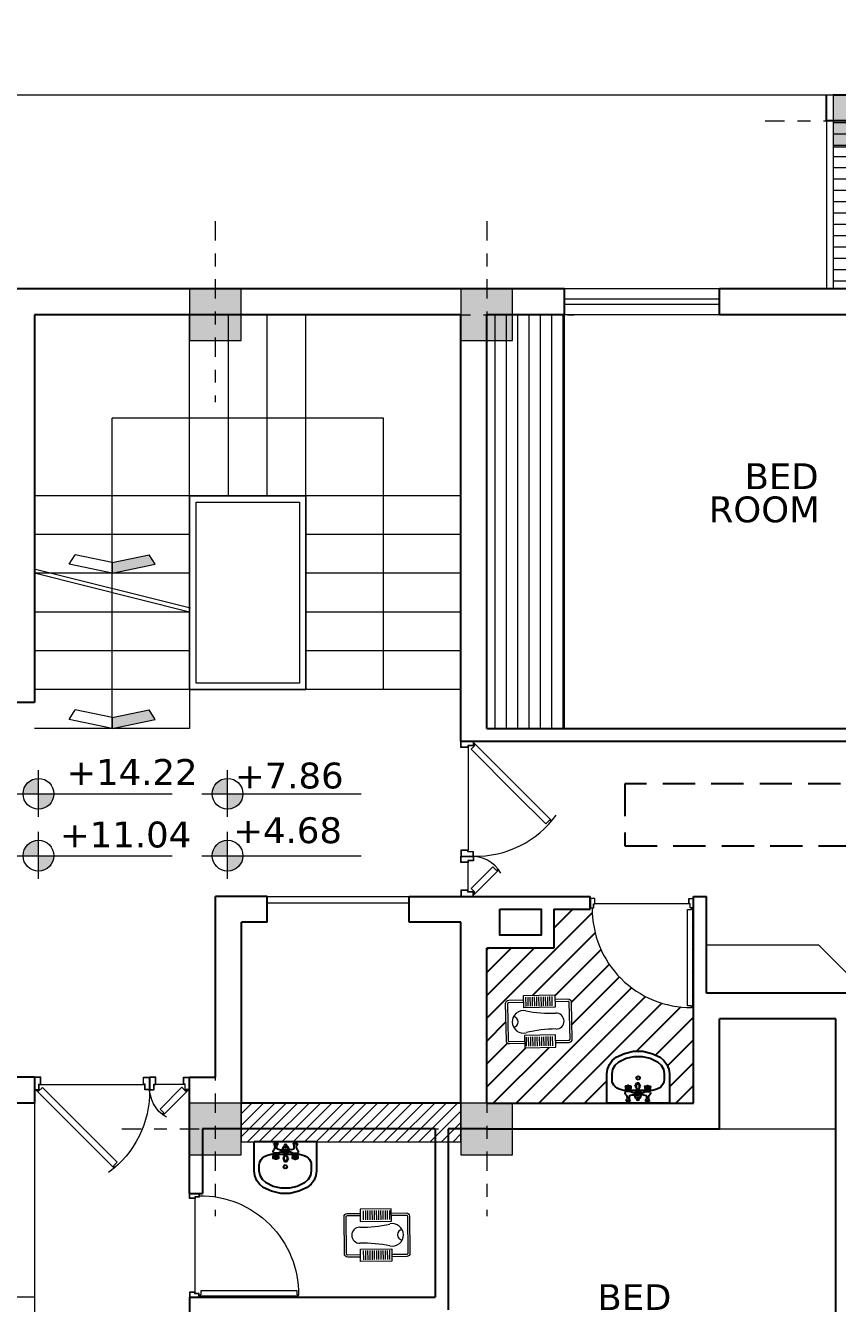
# Model space of a CAD drawing. Header units: inches. Extents: x 70 to 1974, y -315 to 363.
# Drawn here: x 143.96 to 150.24, y -178.18 to -168.29 of the extents above; entities that cross this region are included whole.
import ezdxf

# ---------------------------------------------------------------- set-up
doc = ezdxf.new("R2010")
doc.units = ezdxf.units.IN
doc.header["$MEASUREMENT"] = 0
doc.linetypes.add('DASHDOT', pattern=[1, 0.5, -0.25, 0, -0.25])
doc.linetypes.add('HIDDEN', pattern=[0.375, 0.25, -0.125])
for name, color, linetype, lineweight in [('1', 19, 'Continuous', 5), ('coulmn', 146, 'Continuous', 13), ('FURN', 155, 'Continuous', 13), ('hidden line', 252, 'Continuous', 5), ('LAYER1', 8, 'Continuous', 9), ('wall 2', 156, 'Continuous', 18)]:
    doc.layers.add(name, color=color, linetype=linetype, lineweight=lineweight)
doc.layers.add('AX', color=7, linetype='Continuous', lineweight=18, true_color=0xb7ad8f)
doc.layers.add('moble', color=7, linetype='Continuous', lineweight=5, true_color=0x32414e)
for name, color, linetype in [('fer', 8, 'Continuous'), ('HID', 5, 'HIDDEN'), ('TEXT', 252, 'Continuous')]:
    doc.layers.add(name, color=color, linetype=linetype)
doc.styles.add('STYLE7', font='verdana.ttf')

# ---------------------------------------------------------------- blocks, each defined once
blk = doc.blocks.new('DBLDR120K')
at = {"linetype": 'Continuous'}
for p, q in [((-1.18, -0.096), (-1.1857, -0.1017)), ((-1.169, -0.107), (-1.18, -0.096)), ((-1.1397, -0.0777), (-1.1686, -0.1067)), ((-0.4028, -0.4202), (-0.0603, -0.0777)), ((-0.0603, -0.0777), (-0.0314, -0.1067)), ((-0.031, -0.107), (-0.02, -0.096)), ((-0.02, -0.096), (-0.0143, -0.1017)), ((-1.1857, -0.1017), (-0.9948, -0.2926)), ((-0.0143, -0.1017), (-0.3678, -0.4552)), ((-1.0001, -0.2759), (-0.9708, -0.2466)), ((-0.9891, -0.287), (-1.0001, -0.2759)), ((-0.9948, -0.2926), (-0.9891, -0.287)), ((-0.6393, -0.6567), (-0.4028, -0.4202)), ((-0.3678, -0.4552), (-0.6153, -0.7027)), ((-0.61, -0.686), (-0.6393, -0.6567)), ((-0.621, -0.697), (-0.61, -0.686)), ((-0.6153, -0.7027), (-0.621, -0.697))]:
    blk.add_line(p, q, dxfattribs=at)
for p, q in [((-1.1519, -0.0545), (-0.9381, -0.0545)), ((-1.1397, -0.0777), (-0.9708, -0.2466)), ((-0.0481, -0.0545), (-0.8419, -0.0545))]:
    blk.add_line(p, q)
for points in [[(-1.1519, -0.0545), (-1.1519, 0), (-1.2, 0), (-1.2, -0.096), (-1.1644, -0.096), (-1.1644, -0.0545)], [(-0.9381, -0.0545), (-0.9381, 0), (-0.89, 0), (-0.89, -0.096), (-0.9256, -0.096), (-0.9256, -0.0545)], [(-0.8419, -0.0545), (-0.8419, 0), (-0.89, 0), (-0.89, -0.096), (-0.8544, -0.096), (-0.8544, -0.0545)], [(-0.0481, -0.0545), (-0.0481, 0), (0, 0), (0, -0.096), (-0.0356, -0.096), (-0.0356, -0.0545)], [(-1.1539, -0.0525), (-1.1539, -0.002), (-1.198, -0.002), (-1.198, -0.094), (-1.1664, -0.094), (-1.1664, -0.0525)], [(-0.9361, -0.0525), (-0.9361, -0.002), (-0.892, -0.002), (-0.892, -0.094), (-0.9236, -0.094), (-0.9236, -0.0525)], [(-0.8439, -0.0525), (-0.8439, -0.002), (-0.888, -0.002), (-0.888, -0.094), (-0.8564, -0.094), (-0.8564, -0.0525)], [(-0.0461, -0.0525), (-0.0461, -0.002), (-0.002, -0.002), (-0.002, -0.094), (-0.0336, -0.094), (-0.0336, -0.0525)]]:
    blk.add_lwpolyline(points, close=True, dxfattribs=at)
for centre, radius, start, end in [((-1.6655, -0.1105), 0.7756, 8.04146, 8.19069), ((-0.1145, -0.1105), 0.7756, 171.80931, 171.95854), ((-1.154, -0.0815), 0.2645, 300.4974, 3.14148), ((-0.1145, -0.1105), 0.7756, 178.92853, 233.96606)]:
    blk.add_arc(centre, radius, start, end)
blk = doc.blocks.new('DR100K')
at = {"color": 0}
blk.add_line((-0.046, -0.052), (-0.954, -0.052), dxfattribs=at)
at = {"color": 0, "linetype": 'Continuous'}
for p, q in [((-0.059, -0.573), (-0.059, -0.107)), ((-0.059, -0.107), (-0.02, -0.107)), ((-0.019, -0.107), (-0.019, -0.092)), ((-0.019, -0.092), (-0.011, -0.092)), ((-0.011, -0.092), (-0.011, -0.573)), ((-0.059, -1.039), (-0.059, -0.573)), ((-0.011, -0.573), (-0.011, -1.054)), ((-0.02, -1.039), (-0.059, -1.039)), ((-0.019, -1.054), (-0.019, -1.039)), ((-0.011, -1.054), (-0.019, -1.054))]:
    blk.add_line(p, q, dxfattribs=at)
for points in [[(-0.954, -0.052), (-0.954, 0), (-1, 0), (-1, -0.092), (-0.966, -0.092), (-0.966, -0.052)], [(-0.046, -0.052), (-0.046, 0), (0, 0), (0, -0.092), (-0.034, -0.092), (-0.034, -0.052)], [(-0.956, -0.051), (-0.956, -0.002), (-0.998, -0.002), (-0.998, -0.09), (-0.968, -0.09), (-0.968, -0.051)], [(-0.044, -0.051), (-0.044, -0.002), (-0.002, -0.002), (-0.002, -0.09), (-0.032, -0.09), (-0.032, -0.051)]]:
    blk.add_lwpolyline(points, close=True, dxfattribs=at)
blk.add_arc((-0.029, -0.103), 0.951, 179.3821, 270.6161, dxfattribs=at)
blk = doc.blocks.new('KHALAF')
at = {"layer": 'LAYER1', "linetype": 'Continuous'}
for p, q in [((-0.462, -0.185), (-0.378, -0.185)), ((-0.462, -0.205), (-0.378, -0.205)), ((-0.462, -0.225), (-0.378, -0.225)), ((-0.013, -0.185), (-0.097, -0.185)), ((-0.013, -0.205), (-0.097, -0.205)), ((-0.013, -0.225), (-0.097, -0.225)), ((-0.462, -0.245), (-0.378, -0.245)), ((-0.462, -0.265), (-0.378, -0.265)), ((-0.462, -0.285), (-0.378, -0.285)), ((-0.462, -0.305), (-0.378, -0.305)), ((-0.462, -0.325), (-0.378, -0.325)), ((-0.462, -0.345), (-0.378, -0.345)), ((-0.013, -0.245), (-0.097, -0.245)), ((-0.013, -0.265), (-0.097, -0.265)), ((-0.013, -0.285), (-0.097, -0.285)), ((-0.013, -0.305), (-0.097, -0.305)), ((-0.013, -0.325), (-0.097, -0.325)), ((-0.013, -0.345), (-0.097, -0.345)), ((-0.462, -0.365), (-0.378, -0.365)), ((-0.462, -0.385), (-0.378, -0.385)), ((-0.462, -0.405), (-0.378, -0.405)), ((-0.462, -0.425), (-0.378, -0.425)), ((-0.013, -0.365), (-0.097, -0.365)), ((-0.013, -0.385), (-0.097, -0.385)), ((-0.013, -0.405), (-0.097, -0.405)), ((-0.013, -0.425), (-0.097, -0.425))]:
    blk.add_line(p, q, dxfattribs=at)
for points in [[(-0.438, -0.168), (-0.438, -0.031, -0.414214), (-0.408, -0.001), (-0.068, -0.001, -0.414214), (-0.038, -0.031), (-0.038, -0.168, -0.414214)], [(-0.418, -0.168), (-0.418, -0.031, -0.414214), (-0.408, -0.021), (-0.068, -0.021, -0.414214), (-0.058, -0.031), (-0.058, -0.168, -0.414214)], [(-0.038, -0.453), (-0.038, -0.571, -0.414214), (-0.068, -0.601), (-0.408, -0.601, -0.414214), (-0.438, -0.571), (-0.438, -0.453)], [(-0.058, -0.453), (-0.058, -0.571, -0.414214), (-0.068, -0.581), (-0.408, -0.581, -0.414214), (-0.418, -0.571)], [(-0.418, -0.571), (-0.418, -0.453, -0.414214)]]:
    blk.add_lwpolyline(points, format="xyb", dxfattribs=at)
for points in [[(-0.477, -0.168), (-0.477, -0.453), (-0.364, -0.453), (-0.364, -0.168)], [(0.002, -0.168), (0.002, -0.453), (-0.111, -0.453), (-0.111, -0.168)]]:
    blk.add_lwpolyline(points, close=True, dxfattribs=at)
for centre, radius, start, end in [((-0.238, -0.162), 0.103, 90, 192.2454), ((-0.238, -0.065), 0.0484, 186.9447, 353.0553), ((-0.238, -0.162), 0.103, 347.7546, 90), ((-1.509, -0.438), 1.199, 359.0688, 12.2454), ((1.034, -0.438), 1.199, 167.7546, 180.9312), ((-0.238, -0.459), 0.0733, 179.0688, 270), ((-0.238, -0.459), 0.0733, 270, 0.9312)]:
    blk.add_arc(centre, radius, start, end, dxfattribs=at)
blk = doc.blocks.new('DASTSHO')
at = {"layer": 'fer', "linetype": 'Continuous'}
h = blk.add_hatch(dxfattribs=at)
h.set_pattern_fill('EMPTY_FILL', color=256, scale=1000000.0, style=0)
h.set_pattern_definition([(0, (1000000, 1000000), (0, 1000000), [1e-05, -1000000])])
h.paths.add_polyline_path([(-0.3, 0), (-0.3, -0.28), (-0.297, -0.312), (-0.289, -0.342), (-0.276, -0.371), (-0.259, -0.398), (-0.237, -0.421), (-0.211, -0.44), (-0.145, -0.473), (-0.074, -0.493), (0, -0.5), (0.074, -0.493), (0.145, -0.473), (0.211, -0.44), (0.237, -0.421), (0.259, -0.398), (0.276, -0.371), (0.289, -0.342), (0.297, -0.312), (0.3, -0.28), (0.3, 0)], flags=0)
at = {"layer": 'fer', "linetype": 'ByBlock'}
for p, q in [((-0.3, 0), (-0.3, -0.28)), ((-0.27, 0), (-0.3, 0)), ((0.27, 0), (-0.27, 0)), ((0.3, 0), (0.27, 0)), ((0.3, -0.28), (0.3, 0)), ((-0.136, -0.122), (-0.159, -0.127)), ((-0.112, -0.12), (-0.136, -0.122)), ((-0.014, -0.12), (-0.112, -0.12)), ((0.112, -0.12), (0.008, -0.12)), ((0.136, -0.122), (0.112, -0.12)), ((0.159, -0.127), (0.136, -0.122)), ((-0.248, -0.206), (-0.25, -0.224)), ((-0.25, -0.224), (-0.25, -0.28)), ((-0.242, -0.189), (-0.248, -0.206)), ((-0.232, -0.172), (-0.242, -0.189)), ((-0.218, -0.157), (-0.232, -0.172)), ((-0.201, -0.145), (-0.218, -0.157)), ((-0.181, -0.134), (-0.201, -0.145)), ((-0.159, -0.127), (-0.181, -0.134)), ((0.181, -0.134), (0.159, -0.127)), ((0.201, -0.145), (0.181, -0.134)), ((0.218, -0.157), (0.201, -0.145)), ((0.232, -0.172), (0.218, -0.157)), ((0.242, -0.189), (0.232, -0.172)), ((0.248, -0.206), (0.242, -0.189)), ((0.25, -0.224), (0.248, -0.206)), ((0.25, -0.28), (0.25, -0.224))]:
    blk.add_line(p, q, dxfattribs=at)
at = {"layer": 'fer'}
for p, q in [((-0.124, -0.104), (-0.118, -0.113)), ((-0.123, -0.153), (-0.118, -0.121)), ((-0.12, -0.153), (-0.116, -0.121)), ((-0.115, -0.121), (-0.119, -0.153)), ((-0.118, -0.121), (-0.118, -0.113)), ((-0.074, -0.113), (-0.118, -0.113)), ((-0.118, -0.153), (-0.114, -0.121)), ((-0.074, -0.121), (-0.118, -0.121)), ((-0.116, -0.018), (-0.076, -0.018)), ((-0.116, -0.023), (-0.116, -0.018)), ((-0.116, -0.023), (-0.076, -0.023)), ((-0.116, -0.023), (-0.106, -0.038)), ((-0.113, -0.121), (-0.116, -0.153)), ((-0.115, -0.153), (-0.112, -0.121)), ((-0.114, -0.153), (-0.11, -0.121)), ((-0.108, -0.153), (-0.106, -0.121)), ((-0.106, -0.047), (-0.106, -0.038)), ((-0.106, -0.153), (-0.104, -0.121)), ((-0.102, -0.121), (-0.103, -0.153)), ((-0.098, -0.153), (-0.098, -0.121)), ((-0.096, -0.164), (-0.096, -0.121)), ((-0.094, -0.153), (-0.094, -0.121)), ((-0.09, -0.121), (-0.089, -0.153)), ((-0.087, -0.153), (-0.088, -0.121)), ((-0.076, -0.023), (-0.086, -0.038)), ((-0.086, -0.071), (-0.086, -0.038)), ((-0.084, -0.153), (-0.086, -0.121)), ((-0.079, -0.153), (-0.082, -0.121)), ((-0.077, -0.153), (-0.08, -0.121)), ((-0.079, -0.121), (-0.076, -0.153)), ((-0.074, -0.153), (-0.078, -0.121)), ((-0.077, -0.121), (-0.073, -0.153)), ((-0.076, -0.023), (-0.076, -0.018)), ((-0.072, -0.153), (-0.076, -0.121)), ((-0.073, -0.111), (-0.074, -0.113)), ((-0.074, -0.121), (-0.074, -0.113)), ((-0.069, -0.153), (-0.074, -0.121)), ((-0.061, -0.104), (-0.066, -0.106)), ((-0.057, -0.079), (-0.023, -0.079)), ((-0.04, -0.099), (-0.018, -0.099)), ((-0.014, -0.118), (-0.026, -0.066)), ((-0.016, -0.054), (0.01, -0.054)), ((-0.012, -0.14), (-0.012, -0.083)), ((0.005, -0.14), (0.005, -0.083)), ((0.008, -0.118), (0.02, -0.066)), ((0.034, -0.099), (0.012, -0.099)), ((0.051, -0.079), (0.017, -0.079)), ((0.055, -0.104), (0.06, -0.106)), ((0.063, -0.153), (0.068, -0.121)), ((0.066, -0.153), (0.07, -0.121)), ((0.067, -0.111), (0.068, -0.113)), ((0.071, -0.121), (0.067, -0.153)), ((0.068, -0.113), (0.112, -0.113)), ((0.068, -0.121), (0.068, -0.113)), ((0.068, -0.121), (0.112, -0.121)), ((0.068, -0.153), (0.072, -0.121)), ((0.073, -0.121), (0.069, -0.153)), ((0.07, -0.023), (0.07, -0.018)), ((0.11, -0.018), (0.07, -0.018)), ((0.07, -0.023), (0.08, -0.038)), ((0.11, -0.023), (0.07, -0.023)), ((0.071, -0.153), (0.074, -0.121)), ((0.072, -0.153), (0.075, -0.121)), ((0.077, -0.153), (0.079, -0.121)), ((0.08, -0.071), (0.08, -0.038)), ((0.08, -0.153), (0.082, -0.121)), ((0.084, -0.121), (0.083, -0.153)), ((0.088, -0.153), (0.088, -0.121)), ((0.09, -0.164), (0.09, -0.121)), ((0.092, -0.153), (0.092, -0.121)), ((0.095, -0.121), (0.096, -0.153)), ((0.099, -0.153), (0.098, -0.121)), ((0.11, -0.023), (0.1, -0.038)), ((0.1, -0.047), (0.1, -0.038)), ((0.102, -0.153), (0.1, -0.121)), ((0.107, -0.153), (0.104, -0.121)), ((0.109, -0.153), (0.105, -0.121)), ((0.106, -0.121), (0.11, -0.153)), ((0.112, -0.153), (0.108, -0.121)), ((0.108, -0.121), (0.113, -0.153)), ((0.11, -0.023), (0.11, -0.018)), ((0.114, -0.153), (0.11, -0.121)), ((0.117, -0.104), (0.112, -0.113)), ((0.112, -0.121), (0.112, -0.113)), ((0.116, -0.153), (0.112, -0.121)), ((-0.123, -0.16), (-0.123, -0.153)), ((-0.123, -0.16), (-0.123, -0.153)), ((-0.12, -0.16), (-0.12, -0.153)), ((-0.119, -0.16), (-0.119, -0.153)), ((-0.073, -0.164), (-0.119, -0.164)), ((-0.118, -0.16), (-0.118, -0.153)), ((-0.116, -0.16), (-0.116, -0.153)), ((-0.115, -0.16), (-0.115, -0.153)), ((-0.114, -0.16), (-0.114, -0.153)), ((-0.108, -0.164), (-0.108, -0.153)), ((-0.106, -0.164), (-0.106, -0.153)), ((-0.105, -0.165), (-0.105, -0.164)), ((-0.103, -0.164), (-0.103, -0.153)), ((-0.091, -0.169), (-0.101, -0.169)), ((-0.098, -0.164), (-0.098, -0.153)), ((-0.098, -0.164), (-0.098, -0.153)), ((-0.094, -0.164), (-0.094, -0.153)), ((-0.089, -0.164), (-0.089, -0.153)), ((-0.087, -0.164), (-0.087, -0.153)), ((-0.087, -0.165), (-0.087, -0.164)), ((-0.084, -0.164), (-0.084, -0.153)), ((-0.079, -0.16), (-0.079, -0.153)), ((-0.077, -0.16), (-0.077, -0.153)), ((-0.076, -0.16), (-0.076, -0.153)), ((-0.074, -0.16), (-0.074, -0.153)), ((-0.073, -0.16), (-0.073, -0.153)), ((-0.072, -0.16), (-0.072, -0.153)), ((-0.069, -0.16), (-0.069, -0.153)), ((-0.069, -0.16), (-0.069, -0.153)), ((-0.028, -0.16), (-0.013, -0.196)), ((-0.013, -0.196), (0.007, -0.196)), ((0.022, -0.16), (0.007, -0.196)), ((0.063, -0.16), (0.063, -0.153)), ((0.063, -0.16), (0.063, -0.153)), ((0.066, -0.16), (0.066, -0.153)), ((0.067, -0.16), (0.067, -0.153)), ((0.067, -0.164), (0.113, -0.164)), ((0.068, -0.16), (0.068, -0.153)), ((0.069, -0.16), (0.069, -0.153)), ((0.071, -0.16), (0.071, -0.153)), ((0.072, -0.16), (0.072, -0.153)), ((0.077, -0.164), (0.077, -0.153)), ((0.08, -0.164), (0.08, -0.153)), ((0.081, -0.165), (0.081, -0.164)), ((0.083, -0.164), (0.083, -0.153)), ((0.085, -0.169), (0.095, -0.169)), ((0.088, -0.164), (0.088, -0.153)), ((0.092, -0.164), (0.092, -0.153)), ((0.092, -0.164), (0.092, -0.153)), ((0.096, -0.164), (0.096, -0.153)), ((0.099, -0.164), (0.099, -0.153)), ((0.099, -0.165), (0.099, -0.164)), ((0.102, -0.164), (0.102, -0.153)), ((0.107, -0.16), (0.107, -0.153)), ((0.109, -0.16), (0.109, -0.153)), ((0.11, -0.16), (0.11, -0.153)), ((0.112, -0.16), (0.112, -0.153)), ((0.113, -0.16), (0.113, -0.153)), ((0.114, -0.16), (0.114, -0.153)), ((0.116, -0.16), (0.116, -0.153)), ((0.117, -0.16), (0.117, -0.153))]:
    blk.add_line(p, q, dxfattribs=at)
at = {"layer": 'fer', "linetype": 'ByBlock'}
blk.add_lwpolyline([(0, -0.224), (-0.012, -0.229), (-0.018, -0.241), (-0.012, -0.254), (0, -0.259), (0.012, -0.254), (0.018, -0.241), (0.012, -0.229)], close=True, dxfattribs=at)
blk.add_lwpolyline([(0, -0.224), (-0.012, -0.229), (-0.018, -0.241), (-0.012, -0.254), (0, -0.259), (0.012, -0.254), (0.018, -0.241), (0.012, -0.229)], close=True, dxfattribs=at)
for points in [[(-0.3, -0.28), (-0.294, -0.327), (-0.276, -0.371), (-0.248, -0.41), (-0.211, -0.44)], [(-0.25, -0.28), (-0.242, -0.326), (-0.22, -0.366), (-0.185, -0.397)], [(0.185, -0.397), (0.22, -0.366), (0.242, -0.326), (0.25, -0.28)], [(0.211, -0.44), (0.248, -0.41), (0.276, -0.371), (0.294, -0.327), (0.3, -0.28)], [(-0.211, -0.44), (-0.131, -0.478), (-0.044, -0.498), (0.044, -0.498), (0.131, -0.478), (0.211, -0.44)], [(-0.185, -0.397), (-0.115, -0.431), (-0.039, -0.448), (0.039, -0.448), (0.115, -0.431), (0.185, -0.397)]]:
    blk.add_lwpolyline(points, dxfattribs=at)
at = {"layer": 'fer'}
for centre, radius in [((-0.003, -0.041), 0.0131), ((-0.003, -0.083), 0.00838), ((-0.003, -0.041), 0.00814), ((-0.003, -0.083), 0.00638)]:
    blk.add_circle(centre, radius, dxfattribs=at)
for centre, radius, start, end in [((-0.096, -0.097), 0.0282, 140.0876, 192.9962), ((-0.156, -0.047), 0.05, 320.0876, 0), ((-0.096, -0.097), 0.0282, 60.122, 69.2491), ((-0.057, -0.029), 0.05, 240.122, 270), ((-0.04, -0.149), 0.05, 90, 130.3983), ((-0.003, -0.068), 0.0279, 117.5903, 204.3145), ((-0.003, -0.091), 0.0279, 196.9433, 246.1873), ((-0.068, -0.123), 0.0542, 317.6979, 11.2911), ((-0.016, -0.064), 0.01, 90, 186.4645), ((0.062, -0.123), 0.0542, 168.7089, 222.3021), ((-0.003, -0.091), 0.0279, 293.8127, 343.0567), ((-0.003, -0.068), 0.0279, 335.6855, 62.4097), ((0.01, -0.064), 0.01, 353.5355, 90), ((0.034, -0.149), 0.05, 49.6017, 90), ((0.051, -0.029), 0.05, 270, 299.878), ((0.09, -0.097), 0.0282, 110.7509, 119.878), ((0.15, -0.047), 0.05, 180, 219.9124), ((0.09, -0.097), 0.0282, 347.0038, 39.9124), ((-0.119, -0.16), 0.004, 180, 270), ((-0.119, -0.16), 0.004, 180, 270), ((-0.116, -0.16), 0.004, 180, 270), ((-0.115, -0.16), 0.004, 180, 270), ((-0.114, -0.16), 0.004, 180, 270), ((-0.112, -0.16), 0.004, 180, 270), ((-0.111, -0.16), 0.004, 180, 270), ((-0.11, -0.16), 0.004, 180, 270), ((-0.101, -0.165), 0.004, 180, 270), ((-0.091, -0.165), 0.004, 270, 0), ((-0.083, -0.16), 0.004, 270, 0), ((-0.081, -0.16), 0.004, 270, 0), ((-0.08, -0.16), 0.004, 270, 0), ((-0.078, -0.16), 0.004, 270, 0), ((-0.077, -0.16), 0.004, 270, 0), ((-0.076, -0.16), 0.004, 270, 0), ((-0.073, -0.16), 0.004, 270, 0), ((-0.073, -0.16), 0.004, 270, 0), ((0.025, -0.161), 0.0425, 149.7923, 221.2189), ((-0.003, -0.186), 0.005, 221.2189, 318.7811), ((-0.031, -0.161), 0.0425, 318.7811, 30.2077), ((0.067, -0.16), 0.004, 180, 270), ((0.067, -0.16), 0.004, 180, 270), ((0.07, -0.16), 0.004, 180, 270), ((0.071, -0.16), 0.004, 180, 270), ((0.072, -0.16), 0.004, 180, 270), ((0.073, -0.16), 0.004, 180, 270), ((0.075, -0.16), 0.004, 180, 270), ((0.076, -0.16), 0.004, 180, 270), ((0.085, -0.165), 0.004, 180, 270), ((0.095, -0.165), 0.004, 270, 0), ((0.103, -0.16), 0.004, 270, 0), ((0.105, -0.16), 0.004, 270, 0), ((0.106, -0.16), 0.004, 270, 0), ((0.108, -0.16), 0.004, 270, 0), ((0.109, -0.16), 0.004, 270, 0), ((0.11, -0.16), 0.004, 270, 0), ((0.112, -0.16), 0.004, 270, 0), ((0.113, -0.16), 0.004, 270, 0)]:
    blk.add_arc(centre, radius, start, end, dxfattribs=at)
blk = doc.blocks.new('k1')
at = {"true_color": 0x636466}
h = blk.add_hatch(color=251, dxfattribs=at)
h.dxf.hatch_style = 1
h.paths.add_polyline_path([(-461.0846, -161.5584), (-462.6065, -161.5584), (-462.6065, -162.181), (-462.6065, -162.181), (-462.6065, -162.3188), (-462.4682, -162.3188), (-462.4682, -161.6968), (-461.2229, -161.6968), (-461.2229, -162.942), (-461.0846, -162.942), (-461.0846, -162.8037)])
h.paths.add_polyline_path([(-460.3927, -161.6968), (-459.1475, -161.6968), (-459.1475, -162.942), (-457.907, -162.942), (-457.907, -162.8037), (-459.0091, -162.8037), (-459.0091, -161.5584), (-460.5311, -161.5584), (-460.5311, -162.181), (-461.0846, -162.181), (-461.0846, -162.3194), (-460.3927, -162.3194)])
h.paths.add_polyline_path([(-459.7009, -162.3194), (-459.1475, -162.3194), (-459.1475, -162.181), (-459.8393, -162.181), (-459.8393, -162.8037), (-461.0846, -162.8037), (-461.0846, -162.942), (-459.7009, -162.942)], flags=17)
h.paths.add_polyline_path([(-458.3173, -161.6968), (-457.072, -161.6968), (-457.0735, -162.2633), (-457.0043, -162.2633), (-456.9351, -162.2631), (-456.9337, -161.5584), (-458.4557, -161.5584), (-458.4557, -162.181), (-459.0091, -162.181), (-459.0091, -162.3194), (-458.3173, -162.3194)])
h.paths.add_polyline_path([(-457.434, -165.0145), (-453.6596, -165.0145), (-453.6596, -164.5635), (-457.434, -164.5635)], flags=9)
h.paths.add_polyline_path([(-466.4646, -178.781), (-469.7624, -178.781), (-469.7624, -178.172), (-466.4646, -178.172)], flags=9)
h.paths.add_polyline_path([(-465.7865, -177.1188), (-468.3426, -177.1188), (-468.3426, -176.3458), (-465.7865, -176.3458)], flags=9)
h.paths.add_polyline_path([(-466.6372, -172.2588), (-468.4262, -172.2588), (-468.4262, -171.5854), (-466.6372, -171.5854)], flags=9)
h.paths.add_polyline_path([(-467.4058, -174.7927), (-469.1563, -174.7927), (-469.1563, -174.3652), (-467.4058, -174.3652)], flags=9)
h.paths.add_polyline_path([(-466.5791, -173.4899), (-469.3301, -173.4899), (-469.3301, -173.0249), (-466.5791, -173.0249)], flags=9)
h.paths.add_polyline_path([(-469.0047, -195.6182), (-468.5367, -195.6499), (-468.4415, -195.1099), (-468.9095, -195.0782)], flags=9)
h.paths.add_polyline_path([(-465.4248, -183.2086), (-468.8542, -183.2375), (-468.859, -182.6675), (-465.4296, -182.6386)], flags=9)
h.paths.add_polyline_path([(-469.3327, -170.5279), (-465.1389, -170.5279), (-465.1389, -170.0268), (-469.3327, -170.0268)], flags=9)
h.paths.add_polyline_path([(-469.4484, -194.8322), (-468.9804, -194.864), (-468.8852, -194.324), (-469.3532, -194.2922)], flags=9)
h.paths.add_polyline_path([(-467.2761, -194.8572), (-468.7185, -194.8693), (-468.7236, -194.2619), (-467.2812, -194.2497)], flags=9)
h.paths.add_polyline_path([(-464.4483, -194.8452), (-465.6532, -194.8554), (-465.658, -194.2854), (-464.4531, -194.2752)], flags=9)
h.paths.add_polyline_path([(-466.8236, -194.8161), (-465.8001, -194.8479), (-465.7049, -194.3079), (-466.7283, -194.2761)], flags=9)
h.paths.add_polyline_path([(-468.6542, -184.4538), (-467.9788, -184.4761), (-467.9121, -184.093), (-468.5875, -184.0708)], flags=9)
h.paths.add_polyline_path([(-468.0005, -184.2226), (-467.9115, -184.2308), (-467.8869, -184.09), (-467.976, -184.0818)], flags=9)
h.paths.add_polyline_path([(-469.3709, -184.1154), (-469.3068, -184.1217), (-469.2877, -184.0123), (-469.3518, -184.0059)], flags=9)
h.paths.add_polyline_path([(-469.4589, -184.4456), (-469.3558, -184.4539), (-469.3307, -184.3103), (-469.4338, -184.3019)], flags=9)
h.paths.add_polyline_path([(-469.5642, -184.3939), (-468.6423, -184.4137), (-468.583, -184.0728), (-469.5048, -184.053)], flags=9)
h.paths.add_polyline_path([(-468.6139, -183.8392), (-467.9386, -183.8615), (-467.8718, -183.4785), (-468.5472, -183.4562)], flags=9)
h.paths.add_polyline_path([(-467.9602, -183.5893), (-467.8711, -183.5975), (-467.8466, -183.4567), (-467.9356, -183.4486)], flags=9)
h.paths.add_polyline_path([(-469.3753, -183.5029), (-469.3112, -183.5093), (-469.2922, -183.3999), (-469.3563, -183.3935)], flags=9)
h.paths.add_polyline_path([(-469.4633, -183.8331), (-469.3602, -183.8415), (-469.3352, -183.6978), (-469.4383, -183.6895)], flags=9)
h.paths.add_polyline_path([(-469.5687, -183.7814), (-468.6468, -183.8012), (-468.5875, -183.4604), (-469.5093, -183.4406)], flags=9)
h.paths.add_polyline_path([(-464.47, -193.0711), (-466.41, -193.0875), (-466.415, -192.4875), (-464.4751, -192.4711)], flags=9)
h.paths.add_polyline_path([(-464.4471, -179.8895), (-467.4444, -179.9148), (-467.4494, -179.3223), (-464.4521, -179.297)], flags=9)
h.paths.add_polyline_path([(-464.457, -175.972), (-466.6844, -175.9908), (-466.6894, -175.3983), (-464.462, -175.3795)], flags=9)
h.paths.add_polyline_path([(-464.4659, -178.7758), (-466.5484, -178.7933), (-466.5535, -178.1859), (-464.4711, -178.1683)], flags=9)
h.paths.add_polyline_path([(-464.4666, -174.8525), (-466.289, -174.8679), (-466.294, -174.2754), (-464.4716, -174.26)], flags=9)
h.paths.add_polyline_path([(-464.4687, -173.5351), (-466.4711, -173.552), (-466.476, -172.9745), (-464.4735, -172.9576)], flags=9)
h.paths.add_polyline_path([(-464.498, -172.0947), (-465.5354, -172.1034), (-465.539, -171.6759), (-464.5016, -171.6672)], flags=9)
h.paths.add_polyline_path([(-464.487, -190.9788), (-466.5209, -190.9788), (-466.5209, -190.4838), (-464.487, -190.4838)], flags=9)
h.paths.add_polyline_path([(-464.361, -186.5578), (-469.8351, -186.604), (-469.84, -186.0269), (-464.3658, -185.9807)], flags=9)
h.paths.add_polyline_path([(-464.4788, -192.0283), (-465.4211, -192.0283), (-465.4211, -191.4476), (-464.4788, -191.4476)], flags=9)
h.paths.add_polyline_path([(-464.4729, -195.6192), (-466.4129, -195.6356), (-466.4173, -195.1106), (-464.4774, -195.0942)], flags=9)
h.paths.add_polyline_path([(-467.7853, -195.7628), (-468.3703, -195.7628), (-468.3703, -194.9678), (-467.7853, -194.9678)], flags=9)
h.paths.add_polyline_path([(-466.5666, -185.6325), (-467.5813, -185.6325), (-467.5813, -185.1645), (-466.5666, -185.1645)], flags=9)
h.paths.add_polyline_path([(-464.4327, -185.5774), (-466.2107, -185.5924), (-466.2141, -185.194), (-464.436, -185.179)], flags=9)
h.paths.add_polyline_path([(-465.6546, -185.0812), (-469.0091, -185.0812), (-469.0091, -184.6089), (-465.6546, -184.6089)], flags=9)
h.paths.add_polyline_path([(-466.2428, -184.4307), (-467.9102, -184.4448), (-467.9133, -184.0854), (-466.2458, -184.0713)], flags=9)
h.paths.add_polyline_path([(-466.2566, -183.7842), (-467.5346, -183.795), (-467.538, -183.3956), (-466.2599, -183.3848)], flags=9)
h.paths.add_polyline_path([(-465.0273, -184.3294), (-465.4483, -184.3329), (-465.4513, -183.9785), (-465.0303, -183.9749)], flags=9)
h.paths.add_polyline_path([(-464.3973, -183.8968), (-466.0498, -183.9107), (-466.0528, -183.5562), (-464.4003, -183.5423)], flags=9)
h.paths.add_polyline_path([(-464.455, -185.0631), (-465.6467, -185.0732), (-465.6499, -184.6851), (-464.4582, -184.6751)], flags=9)
h.paths.add_polyline_path([(-469.6945, -185.0329), (-469.0256, -185.0536), (-468.9633, -184.7007), (-469.6323, -184.6799)], flags=9)
h.paths.add_polyline_path([(-454.5593, -188.4483), (-454.6086, -188.4483), (-454.6086, -188.3003), (-454.5593, -188.3003)], flags=9)
h.paths.add_polyline_path([(-453.4972, -188.5378), (-454.5503, -188.5378), (-454.5503, -188.1414), (-453.4972, -188.1414)], flags=9)
h.paths.add_polyline_path([(-454.1227, -187.4118), (-454.172, -187.4118), (-454.172, -187.2638), (-454.1227, -187.2638)], flags=9)
h.paths.add_polyline_path([(-453.4705, -187.5187), (-454.1053, -187.5187), (-454.1053, -187.0937), (-453.4705, -187.0937)], flags=9)
h.paths.add_polyline_path([(-453.9631, -180.2095), (-454.0124, -180.2095), (-454.0124, -180.0615), (-453.9631, -180.0615)], flags=9)
h.paths.add_polyline_path([(-453.745, -181.0596), (-453.7944, -181.0596), (-453.7944, -180.9116), (-453.745, -180.9116)], flags=9)
h.paths.add_polyline_path([(-453.8343, -182.0033), (-453.8837, -182.0033), (-453.8837, -181.8553), (-453.8343, -181.8553)], flags=9)
h.paths.add_polyline_path([(-454.2191, -183.8516), (-454.2685, -183.8516), (-454.2685, -183.7036), (-454.2191, -183.7036)], flags=9)
h.paths.add_polyline_path([(-454.3381, -184.7282), (-454.3874, -184.7282), (-454.3874, -184.5803), (-454.3381, -184.5803)], flags=9)
h.paths.add_polyline_path([(-453.4934, -186.5421), (-454.1745, -186.5421), (-454.1745, -186.1171), (-453.4934, -186.1171)], flags=9)
h.paths.add_polyline_path([(-452.9888, -187.4826), (-453.5455, -187.4826), (-453.5455, -187.1401), (-452.9888, -187.1401)], flags=9)
h.paths.add_polyline_path([(-452.9888, -186.4979), (-453.5455, -186.4979), (-453.5455, -186.1555), (-452.9888, -186.1555)], flags=9)
h.paths.add_polyline_path([(-452.9803, -184.8325), (-454.3481, -184.8325), (-454.3481, -184.3829), (-452.9803, -184.3829)], flags=9)
h.paths.add_polyline_path([(-452.9468, -184.0507), (-454.226, -184.0507), (-454.226, -183.5072), (-452.9468, -183.5072)], flags=9)
h.paths.add_polyline_path([(-453.1169, -182.1053), (-453.8089, -182.1053), (-453.8089, -181.6802), (-453.1169, -181.6802)], flags=9)
h.paths.add_polyline_path([(-453.136, -181.1745), (-453.7422, -181.1745), (-453.7422, -180.729), (-453.136, -180.729)], flags=9)
h.paths.add_polyline_path([(-453.001, -180.3219), (-453.9383, -180.3219), (-453.9383, -179.8723), (-453.001, -179.8723)], flags=9)
h.paths.add_polyline_path([(-452.9331, -173.2627), (-456.203, -173.3197), (-456.2193, -172.3875), (-452.9494, -172.3304)], flags=9)
h.paths.add_polyline_path([(-452.992, -185.4166), (-454.0463, -185.4166), (-454.0463, -185.1486), (-452.992, -185.1486)], flags=9)
h.paths.add_polyline_path([(-452.9712, -185.9599), (-453.9002, -185.9599), (-453.9002, -185.69), (-452.9712, -185.69)], flags=9)
h.paths.add_polyline_path([(-452.9423, -190.734), (-453.6863, -190.734), (-453.6863, -190.4296), (-452.9423, -190.4296)], flags=9)
h.paths.add_polyline_path([(-452.9888, -188.5324), (-453.5455, -188.5324), (-453.5455, -188.1899), (-452.9888, -188.1899)], flags=9)
h.paths.add_polyline_path([(-454.1582, -186.4325), (-454.2075, -186.4325), (-454.2075, -186.2845), (-454.1582, -186.2845)], flags=9)
h.paths.add_polyline_path([(-454.4433, -190.8044), (-455.4942, -190.8044), (-455.4942, -190.3918), (-454.4433, -190.3918)], flags=9)
h.paths.add_polyline_path([(-452.955, -190.1558), (-453.7048, -190.1558), (-453.7048, -189.8345), (-452.955, -189.8345)], flags=9)
h.paths.add_polyline_path([(-455.3858, -190.1388), (-454.5791, -190.1388), (-454.5791, -189.8611), (-455.3858, -189.8611)], flags=9)
h.paths.add_polyline_path([(-453.0879, -175.6578), (-455.011, -175.6578), (-455.011, -175.326), (-453.0879, -175.326)], flags=9)
h = blk.add_hatch(color=251, dxfattribs=at)
h.dxf.hatch_style = 1
h.paths.add_polyline_path([(-454.8273, -165.5709), (-455.4496, -165.5709), (-455.4496, -165.7093), (-454.827, -165.7093)])
h.paths.add_polyline_path([(-454.6889, -165.5709), (-454.8273, -165.5709), (-454.827, -165.7093), (-454.6886, -165.7093)])
h.paths.add_polyline_path([(-454.066, -165.5709), (-454.6889, -165.5709), (-454.6886, -165.7093), (-454.2044, -165.7093), (-454.2044, -166.9545), (-454.827, -166.9545), (-454.827, -167.6464), (-454.6886, -167.6464), (-454.6886, -167.0929), (-454.066, -167.0929)])
h.paths.add_polyline_path([(-454.6886, -165.7093), (-454.827, -165.7093), (-454.827, -166.2627), (-455.4496, -166.2627), (-455.4496, -167.7847), (-454.2044, -167.7847), (-454.2044, -169.03), (-454.827, -169.03), (-454.827, -169.7218), (-454.6886, -169.7218), (-454.6886, -169.1683), (-454.066, -169.1683), (-454.066, -167.6464), (-455.3113, -167.6464), (-455.3113, -166.4011), (-454.6886, -166.4011)])
h.paths.add_polyline_path([(-454.6886, -167.7847), (-454.827, -167.7847), (-454.827, -168.3382), (-455.4496, -168.3382), (-455.4496, -169.7218), (-455.3113, -169.7218), (-455.3113, -168.4765), (-454.6886, -168.4765)], flags=17)
h.paths.add_polyline_path([(-454.066, -169.7218), (-455.4496, -169.7218), (-455.4496, -169.8602), (-454.2044, -169.8602), (-454.2044, -171.1054), (-454.827, -171.1054), (-454.827, -171.7972), (-454.6886, -171.7972), (-454.6886, -171.2438), (-454.066, -171.2438)])
h.paths.add_polyline_path([(-458.6892, -165.0145), (-454.9148, -165.0145), (-454.9148, -164.5635), (-458.6892, -164.5635)], flags=9)
h.paths.add_polyline_path([(-467.6094, -178.781), (-470.9072, -178.781), (-470.9072, -178.172), (-467.6094, -178.172)], flags=9)
h.paths.add_polyline_path([(-466.9314, -177.1188), (-469.4875, -177.1188), (-469.4875, -176.3458), (-466.9314, -176.3458)], flags=9)
h.paths.add_polyline_path([(-467.782, -172.2588), (-469.571, -172.2588), (-469.571, -171.5854), (-467.782, -171.5854)], flags=9)
h.paths.add_polyline_path([(-468.5506, -174.7927), (-470.3011, -174.7927), (-470.3011, -174.3652), (-468.5506, -174.3652)], flags=9)
h.paths.add_polyline_path([(-467.724, -173.4899), (-470.475, -173.4899), (-470.475, -173.0249), (-467.724, -173.0249)], flags=9)
h.paths.add_polyline_path([(-470.1495, -195.6182), (-469.6815, -195.6499), (-469.5863, -195.1099), (-470.0543, -195.0782)], flags=9)
h.paths.add_polyline_path([(-466.5696, -183.2086), (-469.999, -183.2375), (-470.0038, -182.6675), (-466.5744, -182.6386)], flags=9)
h.paths.add_polyline_path([(-470.4775, -170.5279), (-466.2838, -170.5279), (-466.2838, -170.0268), (-470.4775, -170.0268)], flags=9)
h.paths.add_polyline_path([(-470.5932, -194.8322), (-470.1252, -194.864), (-470.03, -194.324), (-470.498, -194.2922)], flags=9)
h.paths.add_polyline_path([(-468.4209, -194.8572), (-469.8633, -194.8693), (-469.8685, -194.2619), (-468.426, -194.2497)], flags=9)
h.paths.add_polyline_path([(-465.5931, -194.8452), (-466.798, -194.8554), (-466.8029, -194.2854), (-465.5979, -194.2752)], flags=9)
h.paths.add_polyline_path([(-467.9684, -194.8161), (-466.945, -194.8479), (-466.8497, -194.3079), (-467.8732, -194.2761)], flags=9)
h.paths.add_polyline_path([(-469.799, -184.4538), (-469.1236, -184.4761), (-469.0569, -184.093), (-469.7323, -184.0708)], flags=9)
h.paths.add_polyline_path([(-469.1453, -184.2226), (-469.0563, -184.2308), (-469.0318, -184.09), (-469.1208, -184.0818)], flags=9)
h.paths.add_polyline_path([(-470.5157, -184.1154), (-470.4516, -184.1217), (-470.4325, -184.0123), (-470.4966, -184.0059)], flags=9)
h.paths.add_polyline_path([(-470.6037, -184.4456), (-470.5006, -184.4539), (-470.4756, -184.3103), (-470.5787, -184.3019)], flags=9)
h.paths.add_polyline_path([(-470.709, -184.3939), (-469.7872, -184.4137), (-469.7278, -184.0728), (-470.6497, -184.053)], flags=9)
h.paths.add_polyline_path([(-469.7588, -183.8392), (-469.0834, -183.8615), (-469.0167, -183.4785), (-469.6921, -183.4562)], flags=9)
h.paths.add_polyline_path([(-469.105, -183.5893), (-469.016, -183.5975), (-468.9914, -183.4567), (-469.0805, -183.4486)], flags=9)
h.paths.add_polyline_path([(-470.5202, -183.5029), (-470.4561, -183.5093), (-470.437, -183.3999), (-470.5011, -183.3935)], flags=9)
h.paths.add_polyline_path([(-470.6082, -183.8331), (-470.5051, -183.8415), (-470.48, -183.6978), (-470.5831, -183.6895)], flags=9)
h.paths.add_polyline_path([(-470.7135, -183.7814), (-469.7916, -183.8012), (-469.7323, -183.4604), (-470.6541, -183.4406)], flags=9)
h.paths.add_polyline_path([(-465.6149, -193.0711), (-467.5548, -193.0875), (-467.5599, -192.4875), (-465.6199, -192.4711)], flags=9)
h.paths.add_polyline_path([(-465.5919, -179.8895), (-468.5893, -179.9148), (-468.5943, -179.3223), (-465.5969, -179.297)], flags=9)
h.paths.add_polyline_path([(-465.6018, -175.972), (-467.8293, -175.9908), (-467.8343, -175.3983), (-465.6068, -175.3795)], flags=9)
h.paths.add_polyline_path([(-465.6108, -178.7758), (-467.6932, -178.7933), (-467.6983, -178.1859), (-465.6159, -178.1683)], flags=9)
h.paths.add_polyline_path([(-465.6114, -174.8525), (-467.4339, -174.8679), (-467.4389, -174.2754), (-465.6164, -174.26)], flags=9)
h.paths.add_polyline_path([(-465.6135, -173.5351), (-467.6159, -173.552), (-467.6208, -172.9745), (-465.6184, -172.9576)], flags=9)
h.paths.add_polyline_path([(-465.6428, -172.0947), (-466.6803, -172.1034), (-466.6839, -171.6759), (-465.6464, -171.6672)], flags=9)
h.paths.add_polyline_path([(-465.6319, -190.9788), (-467.6657, -190.9788), (-467.6657, -190.4838), (-465.6319, -190.4838)], flags=9)
h.paths.add_polyline_path([(-465.5058, -186.5578), (-470.98, -186.604), (-470.9848, -186.0269), (-465.5107, -185.9807)], flags=9)
h.paths.add_polyline_path([(-465.6236, -192.0283), (-466.566, -192.0283), (-466.566, -191.4476), (-465.6236, -191.4476)], flags=9)
h.paths.add_polyline_path([(-465.6178, -195.6192), (-467.5577, -195.6356), (-467.5621, -195.1106), (-465.6222, -195.0942)], flags=9)
h.paths.add_polyline_path([(-468.9301, -195.7628), (-469.5151, -195.7628), (-469.5151, -194.9678), (-468.9301, -194.9678)], flags=9)
h.paths.add_polyline_path([(-467.7114, -185.6325), (-468.7261, -185.6325), (-468.7261, -185.1645), (-467.7114, -185.1645)], flags=9)
h.paths.add_polyline_path([(-465.5775, -185.5774), (-467.3556, -185.5924), (-467.3589, -185.194), (-465.5809, -185.179)], flags=9)
h.paths.add_polyline_path([(-466.7994, -185.0812), (-470.154, -185.0812), (-470.154, -184.6089), (-466.7994, -184.6089)], flags=9)
h.paths.add_polyline_path([(-467.3876, -184.4307), (-469.0551, -184.4448), (-469.0581, -184.0854), (-467.3907, -184.0713)], flags=9)
h.paths.add_polyline_path([(-467.4014, -183.7842), (-468.6794, -183.795), (-468.6828, -183.3956), (-467.4048, -183.3848)], flags=9)
h.paths.add_polyline_path([(-466.1721, -184.3294), (-466.5931, -184.3329), (-466.5961, -183.9785), (-466.1751, -183.9749)], flags=9)
h.paths.add_polyline_path([(-465.5422, -183.8968), (-467.1946, -183.9107), (-467.1976, -183.5562), (-465.5452, -183.5423)], flags=9)
h.paths.add_polyline_path([(-465.5998, -185.0631), (-466.7915, -185.0732), (-466.7948, -184.6851), (-465.603, -184.6751)], flags=9)
h.paths.add_polyline_path([(-470.8394, -185.0329), (-470.1704, -185.0536), (-470.1082, -184.7007), (-470.7771, -184.6799)], flags=9)
h.paths.add_polyline_path([(-455.7041, -188.4483), (-455.7534, -188.4483), (-455.7534, -188.3003), (-455.7041, -188.3003)], flags=9)
h.paths.add_polyline_path([(-454.6421, -188.5378), (-455.6951, -188.5378), (-455.6951, -188.1414), (-454.6421, -188.1414)], flags=9)
h.paths.add_polyline_path([(-455.2675, -187.4118), (-455.3168, -187.4118), (-455.3168, -187.2638), (-455.2675, -187.2638)], flags=9)
h.paths.add_polyline_path([(-454.6153, -187.5187), (-455.2501, -187.5187), (-455.2501, -187.0937), (-454.6153, -187.0937)], flags=9)
h.paths.add_polyline_path([(-455.1079, -180.2095), (-455.1572, -180.2095), (-455.1572, -180.0615), (-455.1079, -180.0615)], flags=9)
h.paths.add_polyline_path([(-454.8899, -181.0596), (-454.9392, -181.0596), (-454.9392, -180.9116), (-454.8899, -180.9116)], flags=9)
h.paths.add_polyline_path([(-454.9792, -182.0033), (-455.0285, -182.0033), (-455.0285, -181.8553), (-454.9792, -181.8553)], flags=9)
h.paths.add_polyline_path([(-455.364, -183.8516), (-455.4133, -183.8516), (-455.4133, -183.7036), (-455.364, -183.7036)], flags=9)
h.paths.add_polyline_path([(-455.4829, -184.7282), (-455.5322, -184.7282), (-455.5322, -184.5803), (-455.4829, -184.5803)], flags=9)
h.paths.add_polyline_path([(-454.6382, -186.5421), (-455.3193, -186.5421), (-455.3193, -186.1171), (-454.6382, -186.1171)], flags=9)
h.paths.add_polyline_path([(-454.1336, -187.4826), (-454.6903, -187.4826), (-454.6903, -187.1401), (-454.1336, -187.1401)], flags=9)
h.paths.add_polyline_path([(-454.1336, -186.4979), (-454.6903, -186.4979), (-454.6903, -186.1555), (-454.1336, -186.1555)], flags=9)
h.paths.add_polyline_path([(-454.1252, -184.8325), (-455.4929, -184.8325), (-455.4929, -184.3829), (-454.1252, -184.3829)], flags=9)
h.paths.add_polyline_path([(-454.0916, -184.0507), (-455.3708, -184.0507), (-455.3708, -183.5072), (-454.0916, -183.5072)], flags=9)
h.paths.add_polyline_path([(-454.2617, -182.1053), (-454.9537, -182.1053), (-454.9537, -181.6802), (-454.2617, -181.6802)], flags=9)
h.paths.add_polyline_path([(-454.2808, -181.1745), (-454.8871, -181.1745), (-454.8871, -180.729), (-454.2808, -180.729)], flags=9)
h.paths.add_polyline_path([(-454.1459, -180.3219), (-455.0831, -180.3219), (-455.0831, -179.8723), (-454.1459, -179.8723)], flags=9)
h.paths.add_polyline_path([(-454.0779, -173.2627), (-457.3478, -173.3197), (-457.3641, -172.3875), (-454.0942, -172.3304)], flags=9)
h.paths.add_polyline_path([(-454.1368, -185.4166), (-455.1911, -185.4166), (-455.1911, -185.1486), (-454.1368, -185.1486)], flags=9)
h.paths.add_polyline_path([(-454.116, -185.9599), (-455.045, -185.9599), (-455.045, -185.69), (-454.116, -185.69)], flags=9)
h.paths.add_polyline_path([(-454.0871, -190.734), (-454.8312, -190.734), (-454.8312, -190.4296), (-454.0871, -190.4296)], flags=9)
h.paths.add_polyline_path([(-454.1336, -188.5324), (-454.6903, -188.5324), (-454.6903, -188.1899), (-454.1336, -188.1899)], flags=9)
h.paths.add_polyline_path([(-455.303, -186.4325), (-455.3523, -186.4325), (-455.3523, -186.2845), (-455.303, -186.2845)], flags=9)
h.paths.add_polyline_path([(-455.5882, -190.8044), (-456.639, -190.8044), (-456.639, -190.3918), (-455.5882, -190.3918)], flags=9)
h.paths.add_polyline_path([(-454.0999, -190.1558), (-454.8496, -190.1558), (-454.8496, -189.8345), (-454.0999, -189.8345)], flags=9)
h.paths.add_polyline_path([(-456.5306, -190.1388), (-455.7239, -190.1388), (-455.7239, -189.8611), (-456.5306, -189.8611)], flags=9)
h.paths.add_polyline_path([(-454.2327, -175.6578), (-456.1559, -175.6578), (-456.1559, -175.326), (-454.2327, -175.326)], flags=9)
blk = doc.blocks.new('FLASH2')
at = {"linetype": 'Continuous'}
blk.add_hatch(color=0, dxfattribs=at).paths.add_polyline_path([(-0.0841, 0), (0, 0), (-0.0697, 0.3324), (-0.1439, 0.2855)])
at = {"color": 0, "linetype": 'Continuous'}
for p, q in [((-0.0697, 0.3324), (-0.1439, 0.2855)), ((0, 0), (-0.0697, 0.3324)), ((-0.0841, 0), (-0.1439, 0.2855)), ((-0.0841, 0), (-0.1439, -0.2855)), ((-0.0841, 0), (0, 0)), ((0, 0), (-0.0697, -0.3324)), ((-0.0697, -0.3324), (-0.1439, -0.2855))]:
    blk.add_line(p, q, dxfattribs=at)
blk = doc.blocks.new('s.botoni')
at = {"layer": 'AX'}
h = blk.add_hatch(color=256, dxfattribs=at)
h.paths.add_polyline_path([(19.4728, 218.8252), (19.4728, 219.1106), (19.7583, 219.1106), (19.7583, 218.8252)])
h.paths.add_polyline_path([(19.7583, 218.711), (19.4728, 218.711), (19.4728, 218.8252), (19.7583, 218.8252)])
h.paths.add_polyline_path([(19.4728, 218.711), (19.3586, 218.711), (19.3586, 218.8252), (19.4728, 218.8252)])
h.paths.add_polyline_path([(19.4728, 218.8252), (19.3586, 218.8252), (19.3586, 219.1106), (19.4728, 219.1106)])
at = {"layer": 'AX', "linetype": 'DASHDOT', "ltscale": 0.3}
for p, q in [((19.5576, 219.6356), (19.5576, 218.2356)), ((18.8336, 218.9108), (20.2336, 218.9108))]:
    blk.add_line(p, q, dxfattribs=at)
at = {"layer": 'AX', "linetype": 'Continuous'}
blk.add_lwpolyline([(19.3586, 218.711), (19.7583, 218.711), (19.7583, 219.1106), (19.3586, 219.1106), (19.3586, 218.711)], dxfattribs=at)
blk = doc.blocks.new('s13')
at = {"layer": 'AX', "linetype": 'Continuous'}
h = blk.add_hatch(dxfattribs=at)
h.set_pattern_fill('ANSI31', color=256, scale=0.5)
h.set_pattern_definition([(45, (0, 0.09984), (-0.044194174, 0.044194174), [])])
h.paths.add_polyline_path([(125.3487, -40.2956), (123.6477, -40.2956), (123.6477, -40.5954), (125.3487, -40.5954)])
blk.add_lwpolyline([(125.3487, -40.2956), (123.6477, -40.2956), (123.6477, -40.5954), (125.3487, -40.5954)], close=True, dxfattribs=at)
for p in [(108.8701, -251.6062), (103.8894, -253.1062), (105.9901, -253.1062), (103.8894, -259.4062), (105.9901, -259.4062)]:
    blk.add_blockref('s.botoni', p, dxfattribs=at)
blk = doc.blocks.new('cod')
at = {"layer": 'wall 2'}
h = blk.add_hatch(color=256, dxfattribs=at)
h.dxf.hatch_style = 1
h.paths.add_polyline_path([(120.612, 30.988, 0.414214), (120.442, 30.818), (120.612, 30.818)])
h.paths.add_polyline_path([(120.612, 30.648, 0.414214), (120.782, 30.818), (120.612, 30.818)])
for p, q in [((120.612, 30.562), (120.612, 31.081)), ((120.326, 30.818), (122.09, 30.818))]:
    blk.add_line(p, q, dxfattribs=at)
blk.add_circle((120.612, 30.818), 0.17, dxfattribs=at)

msp = doc.modelspace()

# ---------------------------------------------------------------- hatches: boundary and pattern name
h = msp.add_hatch()
h.set_pattern_fill('ANSI31', color=256)
h.paths.add_polyline_path([(144.22481, -174.21755), (145.35161, -174.21755), (145.35161, -173.9113), (144.22481, -173.9113)], flags=9)
h.paths.add_polyline_path([(144.17431, -174.7064), (145.30312, -174.7064), (145.30312, -174.39411), (144.17431, -174.39411)], flags=9)
h.paths.add_polyline_path([(145.52786, -174.25061), (146.48226, -174.25061), (146.48226, -173.93691), (145.52786, -173.93691)], flags=9)
h.paths.add_polyline_path([(145.5155, -174.67373), (146.4699, -174.67373), (146.4699, -174.36003), (145.5155, -174.36003)], flags=9)
h = msp.add_hatch()
h.set_pattern_fill('ANSI31', color=256)
h.paths.add_polyline_path([(148.34497, -175.11889), (148.32958, -175.11889), (148.32958, -175.12896), (148.04927, -175.12896), (148.04927, -175.42896), (147.52958, -175.42896), (147.52958, -176.62896), (147.72927, -176.62896), (148.45902, -176.62896), (148.45902, -176.40341), (148.46387, -176.3653), (148.4781, -176.32972), (148.50079, -176.29885), (148.5305, -176.27466), (148.59515, -176.24381), (148.665, -176.228), (148.73663, -176.228), (148.80649, -176.24381), (148.87113, -176.27466), (148.90085, -176.29885), (148.92354, -176.32972), (148.93776, -176.3653), (148.94262, -176.40341), (148.94262, -176.62896), (149.12958, -176.62896), (149.12958, -175.11889), (149.1204, -175.11889), (149.1204, -175.50353), (149.1204, -175.88816), (149.11422, -175.88816, -0.420536)])
h.paths.add_polyline_path([(148.18829, -176.135, -0.4142136), (148.16346, -176.16092), (148.06337, -176.16306), (148.06408, -176.19627), (147.82319, -176.20142), (147.82248, -176.16822), (147.70672, -176.1707, -0.4142136), (147.6808, -176.14587), (147.67465, -175.85829, -0.4142136), (147.69948, -175.83238), (147.81523, -175.8299), (147.81452, -175.79669), (148.05541, -175.79154), (148.05612, -175.82474), (148.15621, -175.8226, -0.4142136), (148.18213, -175.84743)], flags=16)
h.paths.add_polyline_path([(148.12676, -175.99247, -0.4189819), (148.06508, -176.0558, 0.0575573), (147.83408, -176.08369, -0.4782907), (147.72695, -176.00103, -0.4782907), (147.83045, -175.91386, 0.0575573), (148.06243, -175.93183, -0.4189819)], flags=0)
at = {"layer": 'hidden line'}
h = msp.add_hatch(dxfattribs=at)
h.set_pattern_fill('ANSI31', color=256, scale=0.7, angle=45)
h.set_pattern_definition([(90, (-80.080465, -183.47785), (-0.0875, 0), [])])
h.paths.add_polyline_path([(148.12958, -170.52896), (147.52958, -170.52896), (147.52958, -173.72896), (148.12958, -173.72896)])
at = {"layer": 'moble'}
h = msp.add_hatch(dxfattribs=at)
h.set_pattern_fill('ANSI31', color=31, scale=0.7, angle=315)
h.set_pattern_definition([(0, (-80.080465, -183.47785), (2e-17, 0.0875), [])])
h.paths.add_polyline_path([(151.82958, -170.32896), (151.82958, -169.02896), (150.20958, -169.02896), (150.20958, -170.32896)])

# ---------------------------------------------------------------- linework, layer by layer
for p, q in [((150.15958, -169.02896), (150.15958, -168.82896)), ((155.12958, -168.82896), (150.20958, -168.82896)), ((154.92958, -169.02896), (150.15958, -169.02896)), ((147.52958, -170.32896), (143.82958, -170.32896)), ((148.12958, -170.32896), (147.52958, -170.32896)), ((147.52958, -170.32896), (147.52958, -170.32896)), ((148.12958, -170.52896), (148.12958, -170.32896)), ((152.02958, -170.32896), (149.32958, -170.32896)), ((149.32958, -170.52896), (149.32958, -170.32896)), ((147.32958, -170.52896), (144.02958, -170.52896)), ((144.02958, -170.52896), (144.02958, -173.52896)), ((147.32958, -173.82896), (147.32958, -170.52896)), ((148.12958, -170.52896), (147.52958, -170.52896)), ((147.52958, -173.72896), (147.52958, -170.52896)), ((151.92958, -170.52896), (149.32958, -170.52896)), ((144.02958, -173.52896), (143.58727, -173.52896)), ((147.52958, -173.72896), (152.02958, -173.72896)), ((147.32958, -173.82896), (147.52958, -173.82896)), ((147.52958, -173.82896), (152.02958, -173.82896)), ((145.82958, -175.02896), (145.43031, -175.02896)), ((145.43031, -176.42888), (145.43031, -175.02896)), ((145.82958, -175.22896), (145.82958, -175.02896)), ((146.92958, -175.22896), (146.92958, -175.02896)), ((146.92958, -175.02896), (148.32958, -175.02896)), ((148.32958, -175.12896), (148.32958, -175.02896)), ((149.12958, -176.62896), (149.12958, -175.02896)), ((149.12958, -175.02896), (149.22958, -175.02896)), ((149.22958, -175.77749), (149.22958, -175.02896)), ((148.04927, -175.12896), (148.32958, -175.12896)), ((148.04927, -175.12896), (148.04927, -175.42896)), ((145.82958, -175.22896), (145.63031, -175.22896)), ((145.63031, -176.62896), (145.63031, -175.22896)), ((147.32958, -175.22896), (146.92958, -175.22896)), ((147.32958, -176.62896), (147.32958, -175.22896)), ((147.52958, -176.62896), (147.52958, -175.42896)), ((148.04927, -175.42896), (147.52958, -175.42896)), ((150.42958, -175.77749), (149.22958, -175.77749)), ((149.32958, -176.82896), (149.32958, -175.97749)), ((150.22958, -175.97749), (149.32958, -175.97749)), ((150.22958, -179.86071), (150.22958, -175.97749)), ((144.02958, -176.42896), (140.89669, -176.42896)), ((144.02958, -176.42896), (144.02958, -176.62896)), ((145.2289, -177.32896), (145.22884, -176.42888)), ((145.22884, -176.42888), (145.43031, -176.42888)), ((144.02958, -176.62896), (140.97953, -176.62896)), ((147.32958, -176.62896), (145.63031, -176.62896)), ((147.52958, -176.62896), (149.12958, -176.62896)), ((147.12958, -176.82896), (145.32958, -176.82896)), ((145.32958, -176.82896), (145.32958, -177.32896)), ((147.12958, -176.82896), (147.12958, -178.12896)), ((147.52958, -176.82896), (147.22958, -176.82896)), ((147.22958, -176.82896), (147.22958, -178.22864)), ((147.52958, -176.82896), (149.32958, -176.82896)), ((145.2289, -177.32896), (145.32958, -177.32896)), ((145.22958, -178.12896), (147.12958, -178.12896)), ((145.22958, -178.12896), (145.22958, -179.72896))]:
    msp.add_line(p, q)
msp.add_lwpolyline([(147.62927, -175.12896), (147.94927, -175.12896), (147.94927, -175.32896), (147.62927, -175.32896)], close=True)
at = {"layer": 'coulmn', "color": 143, "true_color": 0x7aafdf}
for p, q in [((146.72958, -171.32896), (144.62958, -171.32896)), ((144.62958, -173.72896), (144.62958, -171.32896)), ((146.72958, -173.42896), (146.72958, -171.32896))]:
    msp.add_line(p, q, dxfattribs=at)
at = {"layer": 'HID', "color": 8}
msp.add_lwpolyline([(151.01634, -174.15866), (148.59754, -174.15866), (148.59754, -174.63871), (151.01634, -174.63871)], close=True, dxfattribs=at)
at = {"layer": 'hidden line'}
for p, q in [((150.20958, -168.82896), (142.22958, -168.82896)), ((148.12958, -173.72896), (148.12958, -170.52896)), ((149.22958, -175.40323), (150.09674, -175.40323)), ((150.09674, -175.40323), (150.42958, -175.73607))]:
    msp.add_line(p, q, dxfattribs=at)
at = {"layer": 'LAYER1', "color": 156}
for p, q in [((149.32958, -170.32896), (148.12958, -170.32896)), ((149.32958, -170.40896), (148.12958, -170.40896)), ((149.32958, -170.44896), (148.12958, -170.44896)), ((149.32958, -170.52896), (148.12958, -170.52896))]:
    msp.add_line(p, q, dxfattribs=at)
at = {"layer": 'LAYER1', "linetype": 'ByBlock'}
for p, q in [((145.22958, -171.92896), (145.22958, -170.52896)), ((145.52958, -171.92896), (145.52958, -170.52896)), ((145.82958, -171.92896), (145.82958, -170.52896)), ((146.12958, -171.92896), (146.12958, -170.52896)), ((145.22958, -171.92896), (144.02958, -171.92896)), ((147.32958, -171.92896), (145.22958, -171.92896)), ((146.12958, -173.42896), (146.12958, -171.92896)), ((145.22958, -172.22896), (144.02958, -172.22896)), ((147.32958, -172.22896), (146.12958, -172.22896)), ((145.22958, -172.52896), (144.02958, -172.52896)), ((145.22958, -172.82896), (144.02958, -172.52896)), ((145.23686, -172.79986), (144.03686, -172.49986)), ((147.32958, -172.52896), (146.12958, -172.52896)), ((145.22958, -172.82896), (144.02958, -172.82896)), ((147.32958, -172.82896), (146.12958, -172.82896)), ((145.22958, -173.12896), (144.02958, -173.12896)), ((147.32958, -173.12896), (146.12958, -173.12896)), ((145.22958, -173.42896), (144.02958, -173.42896)), ((145.22958, -173.42896), (145.22958, -173.72896)), ((147.32958, -173.42896), (146.12958, -173.42896)), ((145.22958, -173.72896), (144.02958, -173.72896)), ((145.82958, -175.02896), (146.92958, -175.02896)), ((145.82958, -175.07896), (146.92958, -175.07896)), ((144.02958, -176.62896), (144.02958, -178.12896)), ((149.32958, -176.82896), (150.22958, -176.82896)), ((144.02958, -178.12896), (143.52958, -178.12896)), ((144.02958, -178.12896), (144.02958, -179.12896))]:
    msp.add_line(p, q, dxfattribs=at)
for points in [[(145.22958, -171.92896), (146.12958, -171.92896), (146.12958, -173.42896), (145.22958, -173.42896)], [(145.27958, -171.97896), (146.07958, -171.97896), (146.07958, -173.37896), (145.27958, -173.37896)]]:
    msp.add_lwpolyline(points, close=True, dxfattribs=at)
msp.add_lwpolyline([(146.12958, -173.42896), (146.12958, -171.92896), (145.22958, -171.92896), (145.22958, -173.42896), (146.12958, -173.42896)], dxfattribs=at)
at = {"layer": 'moble', "color": 31}
for p, q in [((150.15958, -169.02896), (150.15958, -170.32896)), ((150.20958, -169.02896), (150.20958, -170.32896))]:
    msp.add_line(p, q, dxfattribs=at)

# ---------------------------------------------------------------- block references
for name, p in [('k1', (612.16119, -2.66445)), ('s13', (21.98083, -136.33338))]:
    msp.add_blockref(name, p)
at = {"layer": '1', "xscale": -0.8059164504111322, "yscale": 0.8059164504111322, "zscale": 0.8059164504111322, "rotation": 180}
msp.add_blockref('DASTSHO', (148.70082, -176.62896), dxfattribs=at)
at = {"layer": '1', "xscale": -0.8059164504111322, "yscale": 0.8059164504111322, "zscale": 0.8059164504111322}
msp.add_blockref('DASTSHO', (145.96992, -176.92607), dxfattribs=at)
at = {"layer": 'coulmn', "color": 143, "true_color": 0x7aafdf, "rotation": 270}
for p in [(144.62958, -172.52896), (144.62958, -173.72896)]:
    msp.add_blockref('FLASH2', p, dxfattribs=at)
at = {"layer": 'FURN', "linetype": 'ByBlock', "rotation": 90.00383246998736}
msp.add_blockref('DBLDR120K', (147.32958, -173.82896), dxfattribs=at)
at = {"layer": 'FURN', "linetype": 'ByBlock', "xscale": -1, "rotation": 0.00383246998720388}
msp.add_blockref('DBLDR120K', (144.02958, -176.42896), dxfattribs=at)
at = {"layer": 'LAYER1', "linetype": 'ByBlock', "xscale": 0.800000000000012, "yscale": 0.800000000000012, "zscale": 0.800000000000012}
msp.add_blockref('DR100K', (149.12958, -175.04505), dxfattribs=at)
at = {"layer": 'LAYER1', "xscale": 0.8460000000000036, "yscale": 0.8460000000000036, "zscale": 0.8460000000000036}
for p, rotation in [((147.67241, -175.80116), 91.2264643380534), ((146.93628, -177.84813), 270.6015541961758)]:
    msp.add_blockref('KHALAF', p, dxfattribs=dict(at, rotation=rotation))
at = {"layer": 'LAYER1', "linetype": 'ByBlock', "xscale": -0.800000000000012, "yscale": 0.800000000000012, "zscale": 0.800000000000012, "rotation": 90.0000000004295}
msp.add_blockref('DR100K', (145.22958, -178.12896), dxfattribs=at)
at = {"layer": 'wall 2', "xscale": 0.7000000000000455, "yscale": 0.7000000000000455, "zscale": 0.7000000000000455}
for p in [(59.63115, -195.80791), (61.0948, -195.80791), (59.63115, -196.28681), (61.0948, -196.28681)]:
    msp.add_blockref('cod', p, dxfattribs=at)

# ---------------------------------------------------------------- texts
at = {"linetype": 'ByBlock', "style": 'STYLE7'}
for s, p in [('BED ', (149.52476, -171.87776)), ('ROOM', (149.24693, -172.13445)), ('BED ', (148.38539, -178.22994))]:
    msp.add_text(s, height=0.2, dxfattribs=at).set_placement(p)
at = {"layer": 'TEXT', "linetype": 'Continuous', "ltscale": 0.03, "style": 'STYLE7'}
for s, p in [('+14.22', (144.27585, -174.16651)), ('+7.86', (145.58015, -174.19376)), ('+4.68', (145.56779, -174.61688)), ('+11.04', (144.22636, -174.65019))]:
    msp.add_text(s, height=0.2, dxfattribs=at).set_placement(p)

doc.saveas('drawing.dxf')
